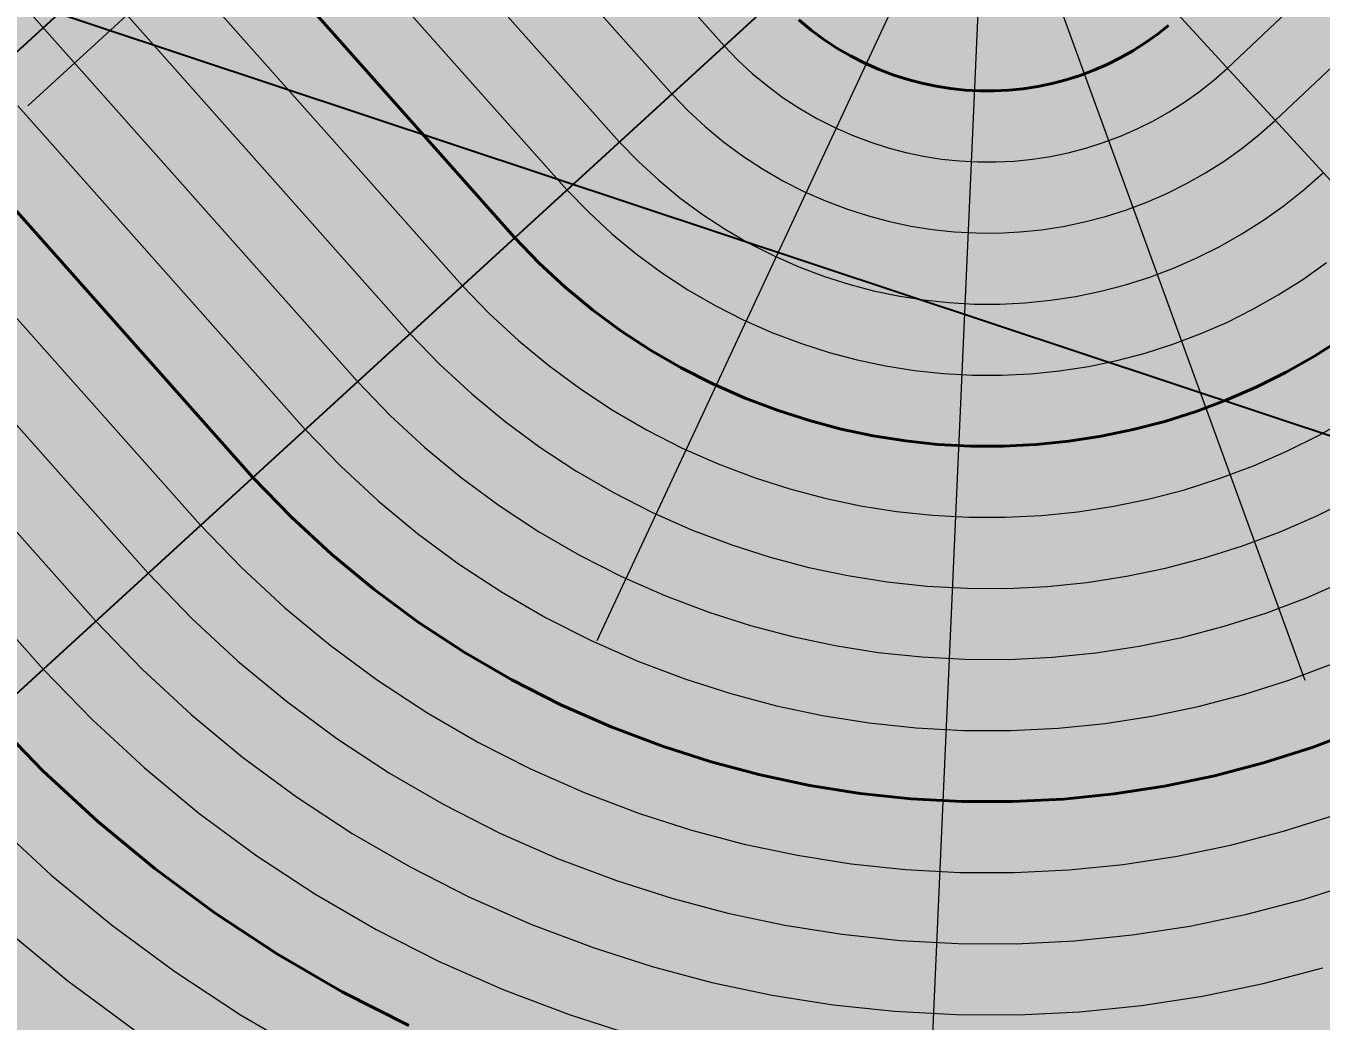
# Model space of a CAD drawing. Header units: metres. Extents: x 2302534 to 2308412, y 452340 to 454783.
# Drawn here: x 2308037.477 to 2308040.214, y 454438.8 to 454440.903 of the extents above; entities that cross this region are included whole.
import ezdxf

# ---------------------------------------------------------------- set-up
doc = ezdxf.new("R2010")
doc.units = ezdxf.units.M
for name, color, linetype, lineweight in [('280_ПОР_Откосы планировки', 250, 'Continuous', 20), ('ГП_ВП', 1, 'Continuous', 40), ('ПП_Дорога_Покрытия_Откос', 3, 'Continuous', 9)]:
    doc.layers.add(name, color=color, linetype=linetype, lineweight=lineweight)
doc.layers.add('ГП_ПЗМ', color=7, linetype='Continuous')
doc.layers.add('ГП_Размеры проезд', color=7, linetype='Continuous')
doc.styles.add('Ck_rus', font='isocpeur.ttf', dxfattribs={"width": 0.8, "oblique": 15, "height": 2.5})
doc.dimstyles.new('Ck_Линейный р-р', dxfattribs={"dimscale": 0, "dimtxt": 2.5, "dimasz": 1, "dimexe": 0.5, "dimexo": 0.5, "dimtad": 1, "dimzin": 1, "dimtxsty": 'Ck_rus', "dimblk": 'OBLIQUE', "dimcen": 0, "dimdle": 0.1, "dimadec": 0, "dimazin": 0, "dimtfac": 1, "dimtofl": 0, "dimtmove": 1, "dimatfit": 3, "dimfxl": 1, "dimarcsym": 0})

# ---------------------------------------------------------------- blocks, each defined once
blk = doc.blocks.new('Откос Компрессорная 4')
at = {"layer": 'ПП_Дорога_Покрытия_Откос'}
h = blk.add_hatch(dxfattribs=at)
h.set_pattern_fill('GRASS', color=110, scale=0.02, style=0)
h.set_pattern_definition([(90, (0, 0), (-0.3592102448, 0.3592102448), [0.09525, -0.6231704896]), (45, (0, 0), (-0.3592102448427661, 0.3592102448427661), [0.09525, -0.4127500000000001]), (135, (0, 0), (-0.3592102448427661, -0.3592102448427661), [0.09525, -0.4127500000000001])])
h.paths.add_polyline_path([(2308038.291761858, 454442.696528777), (2308039.507462977, 454441.3686434724), (2308054.627852278, 454455.2119800271), (2308056.404400716, 454453.2680670935), (2308087.696207987, 454481.8657529242), (2308081.295686681, 454488.8470017868), (2308083.557329347, 454490.9205121803), (2308090.113307504, 454484.08178866), (2308090.217869959, 454483.9639435636), (2308090.316708721, 454483.841258304), (2308090.409600043, 454483.7140106089), (2308090.496333644, 454483.5824885345), (2308090.576713183, 454483.446989813), (2308090.650556699, 454483.3078211784), (2308090.71769703, 454483.1652976728), (2308090.777982187, 454483.0197419329), (2308090.831275702, 454482.8714834593), (2308090.87745693, 454482.7208578709), (2308090.91642133, 454482.5682061456), (2308090.948080696, 454482.4138738475), (2308090.972363359, 454482.2582103451), (2308090.989214349, 454482.1015680207), (2308090.998595521, 454481.9443014721), (2308091.000485639, 454481.7867667104), (2308090.994880422, 454481.6293203537), (2308090.98179256, 454481.4723188201), (2308090.96125168, 454481.3161175206), (2308090.933304282, 454481.1610700549), (2308090.898013631, 454481.0075274105), (2308090.855459617, 454480.8558371683), (2308090.80573857, 454480.7063427162), (2308090.748963047, 454480.5593824711), (2308090.685261572, 454480.4152891131), (2308090.614778349, 454480.2743888327), (2308090.537672935, 454480.1370005917), (2308090.454119876, 454480.0034354019), (2308090.364308314, 454479.8739956203), (2308090.26844156, 454479.7489742655), (2308090.166736632, 454479.6286543535), (2308090.059423762, 454479.5133082577), (2308089.946745881, 454479.403197092), (2308083.54920351, 454473.2584983343), (2308078.268499982, 454468.236959544), (2308066.615421102, 454457.4894170943), (2308058.952790456, 454450.4795994847), (2308058.837828151, 454450.3816743318), (2308058.719000534, 454450.2884774176), (2308058.59650194, 454450.2001611585), (2308058.459078041, 454450.1076945531), (2308058.317678141, 454450.0214306013), (2308058.172582002, 454449.9415399779), (2308058.024076701, 454449.8681807482), (2308057.872456057, 454449.8014980549), (2308057.718020056, 454449.741623831), (2308057.561074253, 454449.688676539), (2308057.401929166, 454449.6427609361), (2308057.240899669, 454449.6039678672), (2308057.078304362, 454449.5723740854), (2308056.914464941, 454449.5480420993), (2308056.749705568, 454449.5310200503), (2308056.584352223, 454449.5213416171), (2308056.418732058, 454449.5190259485), (2308056.253172759, 454449.524077626), (2308056.088001887, 454449.536486655), (2308055.923546235, 454449.5562284839), (2308055.760131183, 454449.5832640529), (2308055.598080051, 454449.6175398719), (2308055.437713461, 454449.6589881252), (2308055.2793487, 454449.7075268068), (2308055.123299097, 454449.7630598818), (2308054.969873398, 454449.825477477), (2308054.81937516, 454449.8946560979), (2308054.672102147, 454449.9704588732), (2308054.528345742, 454450.0527358255), (2308054.528081701, 454450.0548043401), (2308050.120754238, 454445.9306404571), (2308042.168934919, 454438.4616497928), (2308042.041916955, 454438.350885929), (2308041.910214192, 454438.2457356586), (2308041.77407453, 454438.1463968995), (2308041.633754214, 454438.053056631), (2308041.48951736, 454437.9658905422), (2308041.341635458, 454437.8850627004), (2308041.190386858, 454437.810725243), (2308041.036056243, 454437.7430180912), (2308040.878934103, 454437.6820686857), (2308040.719316179, 454437.6279917483), (2308040.55750291, 454437.5808890646), (2308040.393798867, 454437.5408492931), (2308040.228512182, 454437.5079477985), (2308040.061953962, 454437.4822465091), (2308039.89443771, 454437.4637938008), (2308039.726278733, 454437.4526244063), (2308039.557793546, 454437.4487593491), (2308039.389299279, 454437.4522059039), (2308039.221113078, 454437.4629575836), (2308039.05355151, 454437.4809941509), (2308038.886929966, 454437.5062816568), (2308038.721562068, 454437.538772504), (2308038.557759078, 454437.5784055369), (2308038.395829313, 454437.6251061568), (2308038.236077562, 454437.6787864616), (2308038.085617818, 454437.7367517273), (2308037.937689207, 454437.800901806), (2308037.792545835, 454437.8711265034), (2308037.650437023, 454437.94730519), (2308037.511606882, 454438.0293070092), (2308037.376293888, 454438.1169911013), (2308037.244730475, 454438.210206846), (2308037.117142639, 454438.3087941208), (2308036.993749546, 454438.4125835763), (2308036.874763154, 454438.5213969269), (2308036.760387856, 454438.6350472575), (2308036.650820119, 454438.7533393437), (2308035.474726548, 454440.1174860178)])
at = {"layer": '280_ПОР_Откосы планировки', "linetype": 'Continuous', "lineweight": 20}
for p, q in [((2308038.899612418, 454442.0325861247, 145.8928291627671), (2308037.481192876, 454440.7339994028, 144.6107749998341)), ((2308039.507462977, 454441.3686434724, 145.9018308413215), (2308036.650820119, 454438.7533393437, 143.3198226559907)), ((2308039.507462977, 454441.3686434724, 145.9018308413215), (2308038.683325645, 454439.6033018713, 144.6030107061588)), ((2308039.507462977, 454441.3686434724, 145.9018308413215), (2308039.334873644, 454437.4548836385, 143.2931288622872)), ((2308039.507462977, 454441.3686434724, 145.9018308413215), (2308040.179276882, 454439.5203602499, 144.5927749242465)), ((2308039.507462977, 454441.3686434724, 145.9018308413215), (2308042.168934919, 454438.4616497928, 143.2742806388996))]:
    blk.add_line(p, q, dxfattribs=at)
blk = doc.blocks.new('_Oblique')
at = {"color": 0, "linetype": 'ByBlock', "lineweight": -2}
blk.add_line((-0.5, -0.5), (0.5, 0.5), dxfattribs=at)
blk = doc.blocks.new('*D175')
at = {"layer": 'ГП_Размеры проезд', "color": 0, "lineweight": -2, "transparency": 16777216}
for p, q in [((2308037.219005921, 454446.4595838604), (2308033.052583617, 454442.6442936725)), ((2308037.894816386, 454445.7215766163), (2308033.728394082, 454441.9062864283)), ((2308033.946536552, 454442.0382480244), (2308033.203191436, 454442.8500053266)), ((2308033.574863994, 454442.4441266754), (2308030.358795268, 454437.5540084803)), ((2308030.358795268, 454437.5540084803), (2308032.644800281, 454435.0576158583))]:
    blk.add_line(p, q, dxfattribs=at)
at = {"layer": 'ГП_Размеры проезд', "color": 0, "lineweight": -2, "transparency": 16777216, "xscale": 0.5, "yscale": 0.5, "zscale": 0.5}
for p, rotation in [((2308033.236958761, 454442.8131302976), 132.4810637439195), ((2308033.912769227, 454442.0751230534), 312.4810637439196)]:
    blk.add_blockref('_Oblique', p, dxfattribs=dict(at, rotation=rotation))
at = {"layer": 'ГП_Размеры проезд', "color": 0, "lineweight": 25, "transparency": 16777216, "insert": (2308032.423673499, 454437.1499952948), "char_height": 1.25, "attachment_point": 5, "rotation": 312.48106374391955, "style": 'Ck_rus', "bg_fill": 3, "box_fill_scale": 1.1, "bg_fill_color": 9, "bg_fill_true_color": 13158600, "bg_fill_transparency": 0}
blk.add_mtext('1,00', dxfattribs=at)
blk = doc.blocks.new('*D176')
at = {"layer": 'ГП_Размеры проезд', "color": 0, "lineweight": -2, "transparency": 16777216}
for p, q in [((2308037.894816386, 454445.7215766165), (2308033.728394082, 454441.9062864278)), ((2308039.448113337, 454444.0253252846), (2308035.281691034, 454440.210035096)), ((2308033.879001902, 454442.1119980819), (2308035.499833504, 454440.341996692))]:
    blk.add_line(p, q, dxfattribs=at)
at = {"layer": 'ГП_Размеры проезд', "color": 0, "lineweight": 25, "transparency": 16777216, "insert": (2308035.611293427, 454442.0711805126), "char_height": 1.25, "attachment_point": 5, "rotation": 312.48106375287125, "style": 'Ck_rus', "bg_fill": 3, "box_fill_scale": 1.1, "bg_fill_color": 9, "bg_fill_true_color": 13158600, "bg_fill_transparency": 0}
blk.add_mtext('2,30', dxfattribs=at)
at = {"layer": 'ГП_Размеры проезд', "color": 0, "lineweight": -2, "transparency": 16777216, "xscale": 0.5, "yscale": 0.5, "zscale": 0.5}
for p, rotation in [((2308033.912769228, 454442.0751230529), 132.4810637528712), ((2308035.466066179, 454440.378871721), 312.4810637528713)]:
    blk.add_blockref('_Oblique', p, dxfattribs=dict(at, rotation=rotation))
blk = doc.blocks.new('*D177')
at = {"layer": 'ГП_Размеры проезд', "color": 0, "lineweight": -2, "transparency": 16777216}
for p, q in [((2308039.448100232, 454444.0253395981), (2308035.759905172, 454440.6484996295)), ((2308040.123101496, 454443.2881011295), (2308036.434906436, 454439.9112611609)), ((2308035.944293423, 454440.8173219411), (2308035.6066488, 454441.186098443)), ((2308035.944293423, 454440.8173219411), (2308036.619294687, 454440.0800834725)), ((2308036.281794056, 454440.4487027066), (2308034.543153808, 454437.5348984767)), ((2308036.619294687, 454440.0800834725), (2308036.95693931, 454439.7113069704)), ((2308034.543153808, 454437.5348984767), (2308036.82896502, 454435.0383284))]:
    blk.add_line(p, q, dxfattribs=at)
at = {"layer": 'ГП_Размеры проезд', "color": 0, "lineweight": -2, "transparency": 16777216, "xscale": 0.5, "yscale": 0.5, "zscale": 0.5}
for p, rotation in [((2308035.944293423, 454440.8173219411), 312.4766158827501), ((2308036.619294687, 454440.0800834725), 132.4766158827501)]:
    blk.add_blockref('_Oblique', p, dxfattribs=dict(at, rotation=rotation))
at = {"layer": 'ГП_Размеры проезд', "color": 0, "lineweight": 25, "transparency": 16777216, "insert": (2308036.608000669, 454437.1307249965), "char_height": 1.25, "attachment_point": 5, "rotation": 312.4766158827501, "style": 'Ck_rus', "bg_fill": 3, "box_fill_scale": 1.1, "bg_fill_color": 9, "bg_fill_true_color": 13158600, "bg_fill_transparency": 0}
blk.add_mtext('1,00', dxfattribs=at)
blk = doc.blocks.new('*D178')
at = {"layer": 'ГП_Размеры проезд', "color": 0, "lineweight": -2, "transparency": 16777216}
for p, q in [((2308039.385382366, 454442.6126670275), (2308035.955820471, 454439.4727613543)), ((2308040.060648463, 454441.8751076498), (2308036.631086569, 454438.7352019764)), ((2308036.140212331, 454439.6415797238), (2308035.802575592, 454440.010363444)), ((2308036.140212331, 454439.6415797238), (2308036.815478428, 454438.904020346)), ((2308036.815478428, 454438.904020346), (2308037.153115167, 454438.5352366258)), ((2308040.450352362, 454434.9338293819), (2308036.815478428, 454438.904020346))]:
    blk.add_line(p, q, dxfattribs=at)
at = {"layer": 'ГП_Размеры проезд', "color": 0, "lineweight": -2, "transparency": 16777216, "xscale": 0.5, "yscale": 0.5, "zscale": 0.5}
for p, rotation in [((2308036.140212331, 454439.6415797238), 312.4753909875417), ((2308036.815478428, 454438.904020346), 132.4753909875417)]:
    blk.add_blockref('_Oblique', p, dxfattribs=dict(at, rotation=rotation))
at = {"layer": 'ГП_Размеры проезд', "color": 0, "lineweight": 25, "transparency": 16777216, "insert": (2308040.229432742, 454437.0262307015), "char_height": 1.25, "attachment_point": 5, "rotation": 312.4753909875417, "style": 'Ck_rus', "bg_fill": 3, "box_fill_scale": 1.1, "bg_fill_color": 9, "bg_fill_true_color": 13158600, "bg_fill_transparency": 0}
blk.add_mtext('1,00', dxfattribs=at)

msp = doc.modelspace()

# ---------------------------------------------------------------- hatches: boundary and pattern name
at = {"layer": 'ГП_ПЗМ'}
h = msp.add_hatch(dxfattribs=at)
h.set_pattern_fill('ANSI31', color=1, angle=5156.620156177408, style=0)
h.set_pattern_definition([(161.620156177409, (0, 0), (-1.001125794145185, -3.01303371111197), [])])
h.paths.add_polyline_path([(2308087.546368007, 454486.7537011815), (2308090.113307504, 454484.08178866), (2308089.946745881, 454479.403197092), (2308084.866990538, 454481.9895232577), (2308081.510518429, 454485.6549011354), (2308078.268615711, 454486.7536998816), (2308080.957684005, 454489.2156718815), (2308081.295686681, 454488.8470017869), (2308083.557329347, 454490.9205121803)])
h.paths.add_polyline_path([(2308074.577349546, 454464.835846258), (2308076.642817655, 454466.7537038381), (2308077.850968671, 454467.8773215658)], flags=17)
h.paths.add_polyline_path([(2308038.291761858, 454442.696528777), (2308034.578082175, 454446.7529046432), (2308039.022085291, 454446.7537041454), (2308038.079191532, 454445.8904132421), (2308039.632488483, 454444.1941619097), (2308042.427592327, 454446.7537037659), (2308051.009220781, 454446.7537032977), (2308042.157774314, 454438.4622397491), (2308036.662113376, 454438.752742378), (2308036.132158594, 454439.3618550958), (2308035.474726548, 454440.1174860178)])
h.paths.add_polyline_path([(2308080.497025413, 454477.9957982775), (2308084.866990538, 454481.9895232577), (2308081.510518429, 454485.6549011354), (2308077.144515005, 454481.6568498511)], flags=16)
h.paths.add_polyline_path([(2308073.454990577, 454478.2792834751), (2308074.577350259, 454477.0536298096), (2308080.497025413, 454477.9957982775), (2308077.144515005, 454481.5451226133), (2308077.328266499, 454485.8927647265), (2308056.423789121, 454466.7537052673), (2308077.850968671, 454467.8773215658), (2308089.946745881, 454479.403197092), (2308084.290502292, 454481.4626688222), (2308080.497025413, 454477.9957982775), (2308074.577350927, 454475.3748547617), (2308069.882241083, 454471.075433047), (2308067.923736237, 454473.2141847199)])
h.paths.add_polyline_path([(2308054.577352159, 454465.0632029806), (2308034.578082175, 454446.7529046432), (2308039.022085291, 454446.7537041454), (2308045.454738589, 454452.6432871661), (2308047.00749427, 454450.9476269167), (2308042.427592327, 454446.7537037659), (2308051.009220781, 454446.7537032977), (2308054.577350586, 454450.0574637379), (2308054.577351726, 454460.4529994422), (2308054.302532084, 454460.7533955306), (2308054.577351768, 454461.0042822215)])
h.paths.add_polyline_path([(2308058.952790456, 454450.4795994847), (2308054.577350586, 454450.0574637379), (2308054.577351726, 454460.4529994422), (2308057.601084447, 454457.1478591165), (2308062.070076045, 454461.2407450261), (2308058.776702782, 454464.8379278386), (2308054.577351768, 454461.0042822215), (2308054.577352159, 454465.0632029806), (2308056.423789121, 454466.7537052673), (2308077.850968671, 454467.8773215658), (2308074.577349546, 454464.835846258), (2308058.952919398, 454450.47971796)])
h.paths.add_polyline_path([(2308080.497025413, 454477.9957982775), (2308084.866990538, 454481.9895232577), (2308081.510518429, 454485.6549011354), (2308077.144515005, 454481.6568498511)], flags=17)
h.paths.add_polyline_path([(2308064.748132371, 454468.6870246313), (2308065.896906663, 454467.4300268083), (2308066.931425373, 454468.3733022004), (2308065.784490027, 454469.6311809536)], flags=16)

# ---------------------------------------------------------------- next in the draw order: dimensions: what is measured, and where the dimension line sits
at = {"layer": 'ГП_Размеры проезд', "lineweight": 25}
dim = msp.add_linear_dim(base=(2308033.236958761, 454442.8131302976), p1=(2308038.079191531, 454445.8904132414), p2=(2308037.403381065, 454446.6284204856), angle=132.48106376358285, dimstyle='Ck_Линейный р-р', override={"dimgap": 1, "dimtfill": 1}, dxfattribs=at)
dim.commit()
dim.dimension.update_dxf_attribs({"geometry": '*D175', "text_midpoint": (2308030.696468518, 454437.1852581907), "dimtype": 161})

# ---------------------------------------------------------------- next in the draw order: dimensions: what is measured, and where the dimension line sits
dim = msp.add_linear_dim(base=(2308035.466066179, 454440.378871721), p1=(2308038.079191531, 454445.8904132414), p2=(2308039.632488483, 454444.1941619097), angle=312.48106376240565, dimstyle='Ck_Линейный р-р', override={"dimgap": 1, "dimtfill": 1}, dxfattribs=at)
dim.commit()
dim.dimension.update_dxf_attribs({"geometry": '*D176', "text_midpoint": (2308034.689417703, 454441.2269973867), "dimtype": 161})

# ---------------------------------------------------------------- next in the draw order: dimensions: what is measured, and where the dimension line sits
dim = msp.add_aligned_dim(p1=(2308039.632488483, 454444.1941619097), p2=(2308040.307489747, 454443.456923441), distance=-5.000583063350612, dimstyle='Ck_Линейный р-р', override={"dimgap": 1, "dimtfill": 1}, dxfattribs=at)
dim.commit()
dim.dimension.update_dxf_attribs({"geometry": '*D177', "text_midpoint": (2308035.802739686, 454438.0102335328)})

# ---------------------------------------------------------------- next in the draw order: dimensions: what is measured, and where the dimension line sits
dim = msp.add_linear_dim(base=(2308036.815478428, 454438.904020346), p1=(2308039.569774226, 454442.781485397), p2=(2308040.245040323, 454442.0439260194), angle=312.4753910094727, dimstyle='Ck_Линейный р-р', override={"dimgap": 1, "dimtfill": 1}, dxfattribs=at)
dim.commit()
dim.dimension.update_dxf_attribs({"geometry": '*D178', "text_midpoint": (2308039.514627015, 454436.3717965124), "dimtype": 161})

# ---------------------------------------------------------------- next in the draw order: linework, layer by layer
at = {"layer": 'ГП_ВП', "color": 1, "linetype": 'Continuous', "lineweight": 20, "flags": 128}
for points, elevation in [([(2308037.203289803, 454441.7000144762), (2308037.93188342, 454440.8798195329), (2308038.399072643, 454440.3538936546), (2308038.456868015, 454440.2942078406), (2308038.517861891, 454440.2377962851), (2308038.581872134, 454440.1848326056), (2308038.648706891, 454440.1354806121), (2308038.71816508, 454440.0898937275), (2308038.790036932, 454440.0482144288), (2308038.864104553, 454440.0105737138), (2308038.940142544, 454439.9770905934), (2308039.017918637, 454439.9478716165), (2308039.091030237, 454439.9243691561), (2308039.165269906, 454439.9046483451), (2308039.240441538, 454439.8887659424), (2308039.316345883, 454439.8767684596), (2308039.392781091, 454439.8686919575), (2308039.469543276, 454439.8645618743), (2308039.546427085, 454439.8643928835), (2308039.623226294, 454439.8681887868), (2308039.699734395, 454439.8759424388), (2308039.775745206, 454439.8876357085), (2308039.851053476, 454439.9032394749), (2308039.925455502, 454439.9227136599), (2308039.998749736, 454439.946007298), (2308040.070737402, 454439.9730586425), (2308040.141223097, 454440.0037953097), (2308040.210015397, 454440.0381344599), (2308040.276927438, 454440.0759830145)], 144.8999999999999), ([(2308037.203289803, 454441.7000144762), (2308037.93188342, 454440.8798195329), (2308038.399072643, 454440.3538936546), (2308038.456868015, 454440.2942078406), (2308038.517861891, 454440.2377962851), (2308038.581872134, 454440.1848326056), (2308038.648706891, 454440.1354806121), (2308038.71816508, 454440.0898937275), (2308038.790036932, 454440.0482144288), (2308038.864104553, 454440.0105737138), (2308038.940142544, 454439.9770905934), (2308039.017918637, 454439.9478716165), (2308039.091030237, 454439.9243691561), (2308039.165269906, 454439.9046483451), (2308039.240441538, 454439.8887659424), (2308039.316345883, 454439.8767684596), (2308039.392781091, 454439.8686919575), (2308039.469543276, 454439.8645618743), (2308039.546427085, 454439.8643928835), (2308039.623226294, 454439.8681887868), (2308039.699734395, 454439.8759424388), (2308039.775745206, 454439.8876357085), (2308039.851053476, 454439.9032394749), (2308039.925455502, 454439.9227136599), (2308039.998749736, 454439.946007298), (2308040.070737402, 454439.9730586425), (2308040.141223097, 454440.0037953097), (2308040.210015397, 454440.0381344599), (2308040.276927438, 454440.0759830145)], 144.8999999999999), ([(2308037.092653327, 454441.5987249394), (2308037.774613401, 454440.8310264713), (2308038.288436167, 454440.2526041179), (2308038.352000515, 454440.1869606301), (2308038.419082631, 454440.1249182281), (2308038.489482201, 454440.0666678598), (2308038.562988219, 454440.0123896859), (2308038.639379534, 454439.9622524439), (2308038.718425437, 454439.9164128322), (2308038.799886285, 454439.8750149245), (2308038.883514179, 454439.8381896112), (2308038.969053667, 454439.8060540763), (2308039.049463066, 454439.7802056649), (2308039.131113134, 454439.7585163767), (2308039.213788192, 454439.7410486364), (2308039.2972691, 454439.7278535978), (2308039.38133386, 454439.7189709215), (2308039.465758235, 454439.7144285848), (2308039.550316375, 454439.7142427257), (2308039.63478147, 454439.7184175255), (2308039.7189264, 454439.7269451259), (2308039.802524401, 454439.7398055856), (2308039.885349735, 454439.756966877), (2308039.967178366, 454439.7783849217), (2308040.04778863, 454439.8040036666), (2308040.126961906, 454439.833755202), (2308040.20448329, 454439.8675599189), (2308040.280142248, 454439.9053267086)], 144.7999999999999), ([(2308037.092653327, 454441.5987249394), (2308037.774613401, 454440.8310264713), (2308038.288436167, 454440.2526041179), (2308038.352000515, 454440.1869606301), (2308038.419082631, 454440.1249182281), (2308038.489482201, 454440.0666678598), (2308038.562988219, 454440.0123896859), (2308038.639379534, 454439.9622524439), (2308038.718425437, 454439.9164128322), (2308038.799886285, 454439.8750149245), (2308038.883514179, 454439.8381896112), (2308038.969053667, 454439.8060540763), (2308039.049463066, 454439.7802056649), (2308039.131113134, 454439.7585163767), (2308039.213788192, 454439.7410486364), (2308039.2972691, 454439.7278535978), (2308039.38133386, 454439.7189709215), (2308039.465758235, 454439.7144285848), (2308039.550316375, 454439.7142427257), (2308039.63478147, 454439.7184175255), (2308039.7189264, 454439.7269451259), (2308039.802524401, 454439.7398055856), (2308039.885349735, 454439.756966877), (2308039.967178366, 454439.7783849217), (2308040.04778863, 454439.8040036666), (2308040.126961906, 454439.833755202), (2308040.20448329, 454439.8675599189), (2308040.280142248, 454439.9053267086)], 144.7999999999999), ([(2308036.982016852, 454441.4974354028), (2308037.617343381, 454440.7822334096), (2308038.177799691, 454440.1513145812), (2308038.247133014, 454440.0797134195), (2308038.320303372, 454440.0120401713), (2308038.397092268, 454439.9485031139), (2308038.477269548, 454439.8892987599), (2308038.560593988, 454439.8346111603), (2308038.646813941, 454439.7846112357), (2308038.735668016, 454439.7394561353), (2308038.826885813, 454439.699288629), (2308038.920188697, 454439.6642365362), (2308039.007895894, 454439.6360421738), (2308039.096956363, 454439.6123844084), (2308039.187134846, 454439.5933313302), (2308039.278192317, 454439.578938736), (2308039.36988663, 454439.5692498855), (2308039.461973194, 454439.5642952951), (2308039.554205666, 454439.5640925681), (2308039.646336646, 454439.5686462644), (2308039.738118404, 454439.577947813), (2308039.829303595, 454439.5919754628), (2308039.919645994, 454439.6106942793), (2308040.00890123, 454439.6340561835), (2308040.096827523, 454439.6620000354), (2308040.18318641, 454439.6944517614), (2308040.267743483, 454439.7313245279)], 144.6999999999999), ([(2308036.982016852, 454441.4974354028), (2308037.617343381, 454440.7822334096), (2308038.177799691, 454440.1513145812), (2308038.247133014, 454440.0797134195), (2308038.320303372, 454440.0120401713), (2308038.397092268, 454439.9485031139), (2308038.477269548, 454439.8892987599), (2308038.560593988, 454439.8346111603), (2308038.646813941, 454439.7846112357), (2308038.735668016, 454439.7394561353), (2308038.826885813, 454439.699288629), (2308038.920188697, 454439.6642365362), (2308039.007895894, 454439.6360421738), (2308039.096956363, 454439.6123844084), (2308039.187134846, 454439.5933313302), (2308039.278192317, 454439.578938736), (2308039.36988663, 454439.5692498855), (2308039.461973194, 454439.5642952951), (2308039.554205666, 454439.5640925681), (2308039.646336646, 454439.5686462644), (2308039.738118404, 454439.577947813), (2308039.829303595, 454439.5919754628), (2308039.919645994, 454439.6106942793), (2308040.00890123, 454439.6340561835), (2308040.096827523, 454439.6620000354), (2308040.18318641, 454439.6944517614), (2308040.267743483, 454439.7313245279)], 144.6999999999999), ([(2308038.718233516, 454441.1237848408), (2308038.952255021, 454440.8603413383), (2308038.981205517, 454440.8304438934), (2308039.011758188, 454440.8021865697), (2308039.043821799, 454440.7756563344), (2308039.077300248, 454440.7509352425), (2308039.11209281, 454440.7281001452), (2308039.148094408, 454440.7072224116), (2308039.185195898, 454440.6883676599), (2308039.223284373, 454440.6715955047), (2308039.262243487, 454440.6569593174), (2308039.298866093, 454440.6451866119), (2308039.336053763, 454440.6353081865), (2308039.373708267, 454440.6273524727), (2308039.411729797, 454440.6213427686), (2308039.450017244, 454440.6172971377), (2308039.488468478, 454440.6152283221), (2308039.526980635, 454440.6151436724), (2308039.565450414, 454440.6170450925), (2308039.603774374, 454440.6209290034), (2308039.641849235, 454440.626786323), (2308039.679572182, 454440.6346024641), (2308039.71684118, 454440.6443573511), (2308039.753555269, 454440.6560254546), (2308039.78961488, 454440.6695758449), (2308039.824922134, 454440.6849722641), (2308039.859381143, 454440.7021732165), (2308039.892898304, 454440.721132078), (2308039.925382592, 454440.7417972227), (2308039.95674584, 454440.7641121692), (2308039.986903012, 454440.7880157417), (2308040.015772468, 454440.8134422502), (2308040.318509024, 454441.0990736411)], 145.3999999999998), ([(2308038.718233516, 454441.1237848408), (2308038.952255021, 454440.8603413383), (2308038.981205517, 454440.8304438934), (2308039.011758188, 454440.8021865697), (2308039.043821799, 454440.7756563344), (2308039.077300248, 454440.7509352425), (2308039.11209281, 454440.7281001452), (2308039.148094408, 454440.7072224116), (2308039.185195898, 454440.6883676599), (2308039.223284373, 454440.6715955047), (2308039.262243487, 454440.6569593174), (2308039.298866093, 454440.6451866119), (2308039.336053763, 454440.6353081865), (2308039.373708267, 454440.6273524727), (2308039.411729797, 454440.6213427686), (2308039.450017244, 454440.6172971377), (2308039.488468478, 454440.6152283221), (2308039.526980635, 454440.6151436724), (2308039.565450414, 454440.6170450925), (2308039.603774374, 454440.6209290034), (2308039.641849235, 454440.626786323), (2308039.679572182, 454440.6346024641), (2308039.71684118, 454440.6443573511), (2308039.753555269, 454440.6560254546), (2308039.78961488, 454440.6695758449), (2308039.824922134, 454440.6849722641), (2308039.859381143, 454440.7021732165), (2308039.892898304, 454440.721132078), (2308039.925382592, 454440.7417972227), (2308039.95674584, 454440.7641121692), (2308039.986903012, 454440.7880157417), (2308040.015772468, 454440.8134422502), (2308040.318509024, 454441.0990736411)], 145.3999999999998), ([(2308038.560963497, 454441.0749917793), (2308038.841618545, 454440.7590518015), (2308038.876338017, 454440.7231966828), (2308038.912978929, 454440.6893085128), (2308038.951431866, 454440.6574915887), (2308038.991581577, 454440.6278443164), (2308039.033307264, 454440.6004588616), (2308039.076482913, 454440.575420815), (2308039.12097763, 454440.5528088707), (2308039.166656008, 454440.5326945224), (2308039.213378517, 454440.5151417772), (2308039.257298922, 454440.5010231208), (2308039.301896992, 454440.4891762183), (2308039.347054922, 454440.4796351666), (2308039.392653014, 454440.4724279067), (2308039.438570014, 454440.4675761017), (2308039.484683437, 454440.4650950326), (2308039.530869925, 454440.4649935146), (2308039.57700559, 454440.4672738314), (2308039.622966378, 454440.4719316905), (2308039.668628429, 454440.4789562001), (2308039.713868441, 454440.4883298663), (2308039.758564044, 454440.5000286128), (2308039.802594162, 454440.5140218233), (2308039.845839385, 454440.5302724045), (2308039.888182327, 454440.5487368733), (2308039.929507994, 454440.5693654652), (2308039.969704131, 454440.5921022653), (2308040.008661574, 454440.6168853604), (2308040.046274587, 454440.6436470136), (2308040.082441189, 454440.6723138592), (2308040.117063471, 454440.7028071165), (2308040.480126442, 454441.0453563703)], 145.2999999999998), ([(2308038.560963497, 454441.0749917793), (2308038.841618545, 454440.7590518015), (2308038.876338017, 454440.7231966828), (2308038.912978929, 454440.6893085128), (2308038.951431866, 454440.6574915887), (2308038.991581577, 454440.6278443164), (2308039.033307264, 454440.6004588616), (2308039.076482913, 454440.575420815), (2308039.12097763, 454440.5528088707), (2308039.166656008, 454440.5326945224), (2308039.213378517, 454440.5151417772), (2308039.257298922, 454440.5010231208), (2308039.301896992, 454440.4891762183), (2308039.347054922, 454440.4796351666), (2308039.392653014, 454440.4724279067), (2308039.438570014, 454440.4675761017), (2308039.484683437, 454440.4650950326), (2308039.530869925, 454440.4649935146), (2308039.57700559, 454440.4672738314), (2308039.622966378, 454440.4719316905), (2308039.668628429, 454440.4789562001), (2308039.713868441, 454440.4883298663), (2308039.758564044, 454440.5000286128), (2308039.802594162, 454440.5140218233), (2308039.845839385, 454440.5302724045), (2308039.888182327, 454440.5487368733), (2308039.929507994, 454440.5693654652), (2308039.969704131, 454440.5921022653), (2308040.008661574, 454440.6168853604), (2308040.046274587, 454440.6436470136), (2308040.082441189, 454440.6723138592), (2308040.117063471, 454440.7028071165), (2308040.480126442, 454441.0453563703)], 145.2999999999998), ([(2308038.403693478, 454441.0261987176), (2308038.73098207, 454440.6577622647), (2308038.771470517, 454440.6159494722), (2308038.814199669, 454440.5764304559), (2308038.859041933, 454440.5393268429), (2308038.905862904, 454440.5047533903), (2308038.954521718, 454440.4728175781), (2308039.004871417, 454440.4436192184), (2308039.05675936, 454440.4172500814), (2308039.110027642, 454440.3937935402), (2308039.164513547, 454440.3733242371), (2308039.215731751, 454440.3568596296), (2308039.267740221, 454440.3430442499), (2308039.320401575, 454440.3319178605), (2308039.373576232, 454440.323513045), (2308039.427122783, 454440.3178550656), (2308039.480898397, 454440.314961743), (2308039.534759215, 454440.3148433569), (2308039.588560766, 454440.3175025702), (2308039.642158383, 454440.3229343775), (2308039.695407623, 454440.3311260772), (2308039.7481647, 454440.3420572684), (2308039.800286908, 454440.3556998746), (2308039.851633056, 454440.372018192), (2308039.902063889, 454440.390968964), (2308039.95144252, 454440.4125014824), (2308039.999634845, 454440.4365577139), (2308040.046509958, 454440.4630724526), (2308040.091940556, 454440.491973498), (2308040.135803334, 454440.5231818582), (2308040.177979365, 454440.5566119765), (2308040.218354473, 454440.5921719827)], 145.1999999999999), ([(2308038.403693478, 454441.0261987176), (2308038.73098207, 454440.6577622647), (2308038.771470517, 454440.6159494722), (2308038.814199669, 454440.5764304559), (2308038.859041933, 454440.5393268429), (2308038.905862904, 454440.5047533903), (2308038.954521718, 454440.4728175781), (2308039.004871417, 454440.4436192184), (2308039.05675936, 454440.4172500814), (2308039.110027642, 454440.3937935402), (2308039.164513547, 454440.3733242371), (2308039.215731751, 454440.3568596296), (2308039.267740221, 454440.3430442499), (2308039.320401575, 454440.3319178605), (2308039.373576232, 454440.323513045), (2308039.427122783, 454440.3178550656), (2308039.480898397, 454440.314961743), (2308039.534759215, 454440.3148433569), (2308039.588560766, 454440.3175025702), (2308039.642158383, 454440.3229343775), (2308039.695407623, 454440.3311260772), (2308039.7481647, 454440.3420572684), (2308039.800286908, 454440.3556998746), (2308039.851633056, 454440.372018192), (2308039.902063889, 454440.390968964), (2308039.95144252, 454440.4125014824), (2308039.999634845, 454440.4365577139), (2308040.046509958, 454440.4630724526), (2308040.091940556, 454440.491973498), (2308040.135803334, 454440.5231818582), (2308040.177979365, 454440.5566119765), (2308040.218354473, 454440.5921719827)], 145.1999999999999), ([(2308036.428834473, 454440.9909877193), (2308036.830993284, 454440.5382681016), (2308037.624617313, 454439.6448668977), (2308037.722795512, 454439.5434773668), (2308037.826407074, 454439.4476498866), (2308037.935142603, 454439.357679385), (2308038.048676191, 454439.2738441294), (2308038.166666259, 454439.1964047425), (2308038.288756464, 454439.1256032529), (2308038.414576671, 454439.0616621891), (2308038.543743984, 454439.0047837177), (2308038.675863847, 454438.9551488353), (2308038.800060038, 454438.9152247179), (2308038.926172504, 454438.8817245669), (2308039.053868117, 454438.8547448), (2308039.182808403, 454438.834364427), (2308039.312650477, 454438.8206447054), (2308039.443047992, 454438.8136288472), (2308039.573652116, 454438.8133417792), (2308039.704112526, 454438.8197899587), (2308039.834078426, 454438.8329612484), (2308039.963199567, 454438.8528248483), (2308040.091127288, 454438.8793312901), (2308040.217515553, 454438.9124124923)], 144.1999999999999), ([(2308036.428834473, 454440.9909877193), (2308036.830993284, 454440.5382681016), (2308037.624617313, 454439.6448668977), (2308037.722795512, 454439.5434773668), (2308037.826407074, 454439.4476498866), (2308037.935142603, 454439.357679385), (2308038.048676191, 454439.2738441294), (2308038.166666259, 454439.1964047425), (2308038.288756464, 454439.1256032529), (2308038.414576671, 454439.0616621891), (2308038.543743984, 454439.0047837177), (2308038.675863847, 454438.9551488353), (2308038.800060038, 454438.9152247179), (2308038.926172504, 454438.8817245669), (2308039.053868117, 454438.8547448), (2308039.182808403, 454438.834364427), (2308039.312650477, 454438.8206447054), (2308039.443047992, 454438.8136288472), (2308039.573652116, 454438.8133417792), (2308039.704112526, 454438.8197899587), (2308039.834078426, 454438.8329612484), (2308039.963199567, 454438.8528248483), (2308040.091127288, 454438.8793312901), (2308040.217515553, 454438.9124124923)], 144.1999999999999), ([(2308038.246423459, 454440.977405656), (2308038.620345594, 454440.5564727281), (2308038.666603016, 454440.5087022617), (2308038.71542041, 454440.4635523989), (2308038.766652, 454440.4211620971), (2308038.820144234, 454440.3816624643), (2308038.875736172, 454440.3451762946), (2308038.933259922, 454440.3118176219), (2308038.992541092, 454440.2816912922), (2308039.053399276, 454440.2548925579), (2308039.115648577, 454440.2315066969), (2308039.174164579, 454440.2126961384), (2308039.233583448, 454440.1969122816), (2308039.29374823, 454440.1842005544), (2308039.354499449, 454440.1745981832), (2308039.415675552, 454440.1681340295), (2308039.477113356, 454440.1648284535), (2308039.538648505, 454440.1646931991), (2308039.600115942, 454440.1677313091), (2308039.661350387, 454440.1739370647), (2308039.722186817, 454440.1832959542), (2308039.782460959, 454440.1957846706), (2308039.842009772, 454440.2113711364), (2308039.900671949, 454440.2300145606), (2308039.958288393, 454440.2516655234), (2308040.014702712, 454440.2762660915), (2308040.069761696, 454440.3037499625), (2308040.123315784, 454440.3340426399), (2308040.175219538, 454440.3670616357), (2308040.225332081, 454440.4027167027)], 145.0999999999998), ([(2308038.246423459, 454440.977405656), (2308038.620345594, 454440.5564727281), (2308038.666603016, 454440.5087022617), (2308038.71542041, 454440.4635523989), (2308038.766652, 454440.4211620971), (2308038.820144234, 454440.3816624643), (2308038.875736172, 454440.3451762946), (2308038.933259922, 454440.3118176219), (2308038.992541092, 454440.2816912922), (2308039.053399276, 454440.2548925579), (2308039.115648577, 454440.2315066969), (2308039.174164579, 454440.2126961384), (2308039.233583448, 454440.1969122816), (2308039.29374823, 454440.1842005544), (2308039.354499449, 454440.1745981832), (2308039.415675552, 454440.1681340295), (2308039.477113356, 454440.1648284535), (2308039.538648505, 454440.1646931991), (2308039.600115942, 454440.1677313091), (2308039.661350387, 454440.1739370647), (2308039.722186817, 454440.1832959542), (2308039.782460959, 454440.1957846706), (2308039.842009772, 454440.2113711364), (2308039.900671949, 454440.2300145606), (2308039.958288393, 454440.2516655234), (2308040.014702712, 454440.2762660915), (2308040.069761696, 454440.3037499625), (2308040.123315784, 454440.3340426399), (2308040.175219538, 454440.3670616357), (2308040.225332081, 454440.4027167027)], 145.0999999999998), ([(2308036.318197997, 454440.8896981825), (2308036.673723266, 454440.48947504), (2308037.513980837, 454439.543577361), (2308037.617928011, 454439.4362301562), (2308037.727627815, 454439.3347718297), (2308037.84275267, 454439.2395146393), (2308037.96295752, 454439.1507532035), (2308038.087880713, 454439.0687634589), (2308038.217144969, 454438.9938016563), (2308038.350358402, 454438.9261033998), (2308038.487115618, 454438.8658827355), (2308038.626998877, 454438.8133312952), (2308038.758492867, 454438.7710612268)], 144.0999999999999), ([(2308036.318197997, 454440.8896981825), (2308036.673723266, 454440.48947504), (2308037.513980837, 454439.543577361), (2308037.617928011, 454439.4362301562), (2308037.727627815, 454439.3347718297), (2308037.84275267, 454439.2395146393), (2308037.96295752, 454439.1507532035), (2308038.087880713, 454439.0687634589), (2308038.217144969, 454438.9938016563), (2308038.350358402, 454438.9261033998), (2308038.487115618, 454438.8658827355), (2308038.626998877, 454438.8133312952), (2308038.758492867, 454438.7710612268)], 144.0999999999999), ([(2308037.460073362, 454440.733440348), (2308038.067163215, 454440.0500250445), (2308038.142265514, 454439.972466209), (2308038.221524112, 454439.8991621143), (2308038.304702335, 454439.8303383682), (2308038.391550877, 454439.7662078338), (2308038.481808443, 454439.7069698767), (2308038.575202445, 454439.6528096391), (2308038.671449747, 454439.603897346), (2308038.770257447, 454439.5603876467), (2308038.871323727, 454439.522418996), (2308038.966328723, 454439.4918786826), (2308039.062799591, 454439.4662524402), (2308039.1604815, 454439.4456140242), (2308039.259115534, 454439.4300238741), (2308039.358439399, 454439.4195288495), (2308039.458188154, 454439.4141620055), (2308039.558094955, 454439.4139424102), (2308039.657891822, 454439.4188750032), (2308039.757310409, 454439.4289505001), (2308039.856082789, 454439.4441453398), (2308039.953942253, 454439.4644216814), (2308040.050624096, 454439.4897274453), (2308040.145866416, 454439.519996404), (2308040.239410915, 454439.5551483209)], 144.5999999999999), ([(2308037.460073362, 454440.733440348), (2308038.067163215, 454440.0500250445), (2308038.142265514, 454439.972466209), (2308038.221524112, 454439.8991621143), (2308038.304702335, 454439.8303383682), (2308038.391550877, 454439.7662078338), (2308038.481808443, 454439.7069698767), (2308038.575202445, 454439.6528096391), (2308038.671449747, 454439.603897346), (2308038.770257447, 454439.5603876467), (2308038.871323727, 454439.522418996), (2308038.966328723, 454439.4918786826), (2308039.062799591, 454439.4662524402), (2308039.1604815, 454439.4456140242), (2308039.259115534, 454439.4300238741), (2308039.358439399, 454439.4195288495), (2308039.458188154, 454439.4141620055), (2308039.558094955, 454439.4139424102), (2308039.657891822, 454439.4188750032), (2308039.757310409, 454439.4289505001), (2308039.856082789, 454439.4441453398), (2308039.953942253, 454439.4644216814), (2308040.050624096, 454439.4897274453), (2308040.145866416, 454439.519996404), (2308040.239410915, 454439.5551483209)], 144.5999999999999), ([(2308036.096925047, 454440.6871191092), (2308036.359183227, 454440.3918889169), (2308037.292707886, 454439.3409982876), (2308037.40819301, 454439.221735735), (2308037.530069296, 454439.1090157158), (2308037.657972804, 454439.0031851476), (2308037.791520177, 454438.9045713512), (2308037.930309621, 454438.8134808918), (2308038.073921979, 454438.7301984633)], 143.8999999999999), ([(2308036.096925047, 454440.6871191092), (2308036.359183227, 454440.3918889169), (2308037.292707886, 454439.3409982876), (2308037.40819301, 454439.221735735), (2308037.530069296, 454439.1090157158), (2308037.657972804, 454439.0031851476), (2308037.791520177, 454438.9045713512), (2308037.930309621, 454438.8134808918), (2308038.073921979, 454438.7301984633)], 143.8999999999999), ([(2308037.145533323, 454440.6358542248), (2308037.845890264, 454439.847445971), (2308037.932530513, 454439.7579717879), (2308038.023965593, 454439.6734060005), (2308038.119922469, 454439.5940088766), (2308038.220113534, 454439.5200259816), (2308038.324237351, 454439.4516873096), (2308038.431979455, 454439.389206446), (2308038.543013209, 454439.3327797676), (2308038.657000716, 454439.2825856823), (2308038.773593787, 454439.2387839157), (2308038.88319438, 454439.2035517003), (2308038.994486047, 454439.1739885035), (2308039.107174808, 454439.1501794121), (2308039.220961969, 454439.1321941506), (2308039.335544938, 454439.1200867774), (2308039.450618073, 454439.1138954264), (2308039.565873536, 454439.1136420947), (2308039.681002174, 454439.119332481), (2308039.795694417, 454439.1309558743), (2308039.909641178, 454439.148485094), (2308040.022534771, 454439.1718764858), (2308040.134069824, 454439.2010699688), (2308040.243944203, 454439.2359891413)], 144.3999999999999), ([(2308037.145533323, 454440.6358542248), (2308037.845890264, 454439.847445971), (2308037.932530513, 454439.7579717879), (2308038.023965593, 454439.6734060005), (2308038.119922469, 454439.5940088766), (2308038.220113534, 454439.5200259816), (2308038.324237351, 454439.4516873096), (2308038.431979455, 454439.389206446), (2308038.543013209, 454439.3327797676), (2308038.657000716, 454439.2825856823), (2308038.773593787, 454439.2387839157), (2308038.88319438, 454439.2035517003), (2308038.994486047, 454439.1739885035), (2308039.107174808, 454439.1501794121), (2308039.220961969, 454439.1321941506), (2308039.335544938, 454439.1200867774), (2308039.450618073, 454439.1138954264), (2308039.565873536, 454439.1136420947), (2308039.681002174, 454439.119332481), (2308039.795694417, 454439.1309558743), (2308039.909641178, 454439.148485094), (2308040.022534771, 454439.1718764858), (2308040.134069824, 454439.2010699688), (2308040.243944203, 454439.2359891413)], 144.3999999999999), ([(2308035.98628857, 454440.5858295724), (2308036.201913207, 454440.3430958552), (2308037.18207141, 454439.2397087508), (2308037.30332551, 454439.1144885246), (2308037.431290036, 454438.996137659), (2308037.565582871, 454438.8850204019), (2308037.705801505, 454438.7814804252)], 143.7999999999999), ([(2308035.98628857, 454440.5858295724), (2308036.201913207, 454440.3430958552), (2308037.18207141, 454439.2397087508), (2308037.30332551, 454439.1144885246), (2308037.431290036, 454438.996137659), (2308037.565582871, 454438.8850204019), (2308037.705801505, 454438.7814804252)], 143.7999999999999), ([(2308036.988263304, 454440.5870611632), (2308037.735253788, 454439.7461564344), (2308037.827663012, 454439.6507245774), (2308037.925186333, 454439.5605279436), (2308038.027532536, 454439.4758441309), (2308038.134394862, 454439.3969350555), (2308038.245451805, 454439.324046026), (2308038.36036796, 454439.2574048495), (2308038.47879494, 454439.1972209782), (2308038.60037235, 454439.1436847), (2308038.724728817, 454439.0969663754), (2308038.841627209, 454439.0593882091), (2308038.960329276, 454439.0278565352), (2308039.080521463, 454439.0024621061), (2308039.201885185, 454438.9832792887), (2308039.324097707, 454438.9703657414), (2308039.446833033, 454438.9637621367), (2308039.569762826, 454438.9634919369), (2308039.69255735, 454438.9695612198), (2308039.814886422, 454438.9819585613), (2308039.936420373, 454439.0006549712), (2308040.05683103, 454439.0256038879), (2308040.175792689, 454439.0567412306), (2308040.292983096, 454439.09398551)], 144.2999999999999), ([(2308036.988263304, 454440.5870611632), (2308037.735253788, 454439.7461564344), (2308037.827663012, 454439.6507245774), (2308037.925186333, 454439.5605279436), (2308038.027532536, 454439.4758441309), (2308038.134394862, 454439.3969350555), (2308038.245451805, 454439.324046026), (2308038.36036796, 454439.2574048495), (2308038.47879494, 454439.1972209782), (2308038.60037235, 454439.1436847), (2308038.724728817, 454439.0969663754), (2308038.841627209, 454439.0593882091), (2308038.960329276, 454439.0278565352), (2308039.080521463, 454439.0024621061), (2308039.201885185, 454438.9832792887), (2308039.324097707, 454438.9703657414), (2308039.446833033, 454438.9637621367), (2308039.569762826, 454438.9634919369), (2308039.69255735, 454438.9695612198), (2308039.814886422, 454438.9819585613), (2308039.936420373, 454439.0006549712), (2308040.05683103, 454439.0256038879), (2308040.175792689, 454439.0567412306), (2308040.292983096, 454439.09398551)], 144.2999999999999)]:
    msp.add_lwpolyline(points, dxfattribs=dict(at, elevation=elevation))
at = {"layer": 'ГП_ВП', "color": 1, "linetype": 'Continuous', "lineweight": 40, "flags": 128}
for points, elevation in [([(2308038.089153439, 454440.9286125945), (2308038.509709118, 454440.4551831913), (2308038.561735516, 454440.4014550512), (2308038.61664115, 454440.350674342), (2308038.674262068, 454440.3029973513), (2308038.734425562, 454440.2585715381), (2308038.796950626, 454440.217535011), (2308038.861648427, 454440.1800160254), (2308038.928322822, 454440.146132503), (2308038.99677091, 454440.1159915756), (2308039.066783607, 454440.0896891567), (2308039.132597408, 454440.0685326473), (2308039.199426677, 454440.0507803133), (2308039.267094883, 454440.0364832485), (2308039.335422666, 454440.0256833214), (2308039.404228322, 454440.0184129936), (2308039.473328316, 454440.0146951638), (2308039.542537795, 454440.0145430413), (2308039.611671118, 454440.0179600479), (2308039.680542391, 454440.0249397518), (2308039.748966012, 454440.0354658314), (2308039.816757218, 454440.0495120727), (2308039.883732638, 454440.0670423982), (2308039.949710842, 454440.0880109293), (2308040.014512898, 454440.1123620829), (2308040.077962905, 454440.1400307005), (2308040.139888546, 454440.1709422112), (2308040.200121611, 454440.2050128272), (2308040.25849852, 454440.2421497734)], 144.9999999999999), ([(2308038.089153439, 454440.9286125945), (2308038.509709118, 454440.4551831913), (2308038.561735516, 454440.4014550512), (2308038.61664115, 454440.350674342), (2308038.674262068, 454440.3029973513), (2308038.734425562, 454440.2585715381), (2308038.796950626, 454440.217535011), (2308038.861648427, 454440.1800160254), (2308038.928322822, 454440.146132503), (2308038.99677091, 454440.1159915756), (2308039.066783607, 454440.0896891567), (2308039.132597408, 454440.0685326473), (2308039.199426677, 454440.0507803133), (2308039.267094883, 454440.0364832485), (2308039.335422666, 454440.0256833214), (2308039.404228322, 454440.0184129936), (2308039.473328316, 454440.0146951638), (2308039.542537795, 454440.0145430413), (2308039.611671118, 454440.0179600479), (2308039.680542391, 454440.0249397518), (2308039.748966012, 454440.0354658314), (2308039.816757218, 454440.0495120727), (2308039.883732638, 454440.0670423982), (2308039.949710842, 454440.0880109293), (2308040.014512898, 454440.1123620829), (2308040.077962905, 454440.1400307005), (2308040.139888546, 454440.1709422112), (2308040.200121611, 454440.2050128272), (2308040.25849852, 454440.2421497734)], 144.9999999999999), ([(2308039.110537448, 454440.9150646266), (2308039.136211732, 454440.8938210803), (2308039.163018919, 454440.8740261686), (2308039.190878355, 454440.8557414288), (2308039.219705904, 454440.8390240081), (2308039.249414167, 454440.8239264492), (2308039.279912739, 454440.8104964869), (2308039.311108458, 454440.7987768576), (2308039.340433264, 454440.7893501031), (2308039.370210535, 454440.7814401547), (2308039.400361614, 454440.7750697788), (2308039.43080658, 454440.7702576304), (2308039.461464475, 454440.7670181738), (2308039.492253518, 454440.7653616118), (2308039.523091345, 454440.7652938302), (2308039.553895238, 454440.7668163536), (2308039.58458237, 454440.7699263164), (2308039.61507004, 454440.7746164458), (2308039.645275923, 454440.7808750619), (2308039.675118315, 454440.7886860893), (2308039.704516375, 454440.7980290859), (2308039.733390376, 454440.8088792855), (2308039.761661942, 454440.821207655), (2308039.789254292, 454440.8349809679), (2308039.816092477, 454440.8501618906), (2308039.84210361, 454440.8667090851), (2308039.867217093, 454440.8845773246), (2308039.891364836, 454440.9037176243)], 145.4999999999998), ([(2308039.110537448, 454440.9150646266), (2308039.136211732, 454440.8938210803), (2308039.163018919, 454440.8740261686), (2308039.190878355, 454440.8557414288), (2308039.219705904, 454440.8390240081), (2308039.249414167, 454440.8239264492), (2308039.279912739, 454440.8104964869), (2308039.311108458, 454440.7987768576), (2308039.340433264, 454440.7893501031), (2308039.370210535, 454440.7814401547), (2308039.400361614, 454440.7750697788), (2308039.43080658, 454440.7702576304), (2308039.461464475, 454440.7670181738), (2308039.492253518, 454440.7653616118), (2308039.523091345, 454440.7652938302), (2308039.553895238, 454440.7668163536), (2308039.58458237, 454440.7699263164), (2308039.61507004, 454440.7746164458), (2308039.645275923, 454440.7808750619), (2308039.675118315, 454440.7886860893), (2308039.704516375, 454440.7980290859), (2308039.733390376, 454440.8088792855), (2308039.761661942, 454440.821207655), (2308039.789254292, 454440.8349809679), (2308039.816092477, 454440.8501618906), (2308039.84210361, 454440.8667090851), (2308039.867217093, 454440.8845773246), (2308039.891364836, 454440.9037176243)], 145.4999999999998), ([(2308036.207561522, 454440.7884086458), (2308036.516453246, 454440.4406819785), (2308037.403344361, 454439.4422878243), (2308037.513060511, 454439.3289829456), (2308037.628848555, 454439.2218937728), (2308037.750362737, 454439.1213498935), (2308037.877238848, 454439.0276622773), (2308038.009095167, 454438.9411221754), (2308038.145533474, 454438.8620000598), (2308038.286140133, 454438.7905446106)], 143.9999999999999), ([(2308036.207561522, 454440.7884086458), (2308036.516453246, 454440.4406819785), (2308037.403344361, 454439.4422878243), (2308037.513060511, 454439.3289829456), (2308037.628848555, 454439.2218937728), (2308037.750362737, 454439.1213498935), (2308037.877238848, 454439.0276622773), (2308038.009095167, 454438.9411221754), (2308038.145533474, 454438.8620000598), (2308038.286140133, 454438.7905446106)], 143.9999999999999), ([(2308037.302803343, 454440.6846472865), (2308037.95652674, 454439.9487355078), (2308038.037398013, 454439.8652189984), (2308038.122744852, 454439.7862840574), (2308038.212312402, 454439.7121736223), (2308038.305832205, 454439.6431169078), (2308038.403022897, 454439.5793285931), (2308038.50359095, 454439.5210080426), (2308038.607231478, 454439.4683385568), (2308038.713629081, 454439.4214866644), (2308038.822458757, 454439.3806014559), (2308038.924761552, 454439.3477151915), (2308039.028642819, 454439.3201204719), (2308039.133828154, 454439.2978967181), (2308039.240038751, 454439.2811090124), (2308039.346992169, 454439.2698078135), (2308039.454403114, 454439.2640287159), (2308039.561984246, 454439.2637922524), (2308039.669446999, 454439.2691037422), (2308039.776502413, 454439.2799531872), (2308039.882861984, 454439.2963152169), (2308039.988238512, 454439.3181490836), (2308040.09234696, 454439.345398707), (2308040.194905309, 454439.3779927727), (2308040.295635418, 454439.4158448804)], 144.4999999999999), ([(2308037.302803343, 454440.6846472865), (2308037.95652674, 454439.9487355078), (2308038.037398013, 454439.8652189984), (2308038.122744852, 454439.7862840574), (2308038.212312402, 454439.7121736223), (2308038.305832205, 454439.6431169078), (2308038.403022897, 454439.5793285931), (2308038.50359095, 454439.5210080426), (2308038.607231478, 454439.4683385568), (2308038.713629081, 454439.4214866644), (2308038.822458757, 454439.3806014559), (2308038.924761552, 454439.3477151915), (2308039.028642819, 454439.3201204719), (2308039.133828154, 454439.2978967181), (2308039.240038751, 454439.2811090124), (2308039.346992169, 454439.2698078135), (2308039.454403114, 454439.2640287159), (2308039.561984246, 454439.2637922524), (2308039.669446999, 454439.2691037422), (2308039.776502413, 454439.2799531872), (2308039.882861984, 454439.2963152169), (2308039.988238512, 454439.3181490836), (2308040.09234696, 454439.345398707), (2308040.194905309, 454439.3779927727), (2308040.295635418, 454439.4158448804)], 144.4999999999999)]:
    msp.add_lwpolyline(points, dxfattribs=dict(at, elevation=elevation))

# ---------------------------------------------------------------- next in the draw order: block references
msp.add_blockref('Откос Компрессорная 4', (0, 0))

doc.saveas('drawing.dxf')
